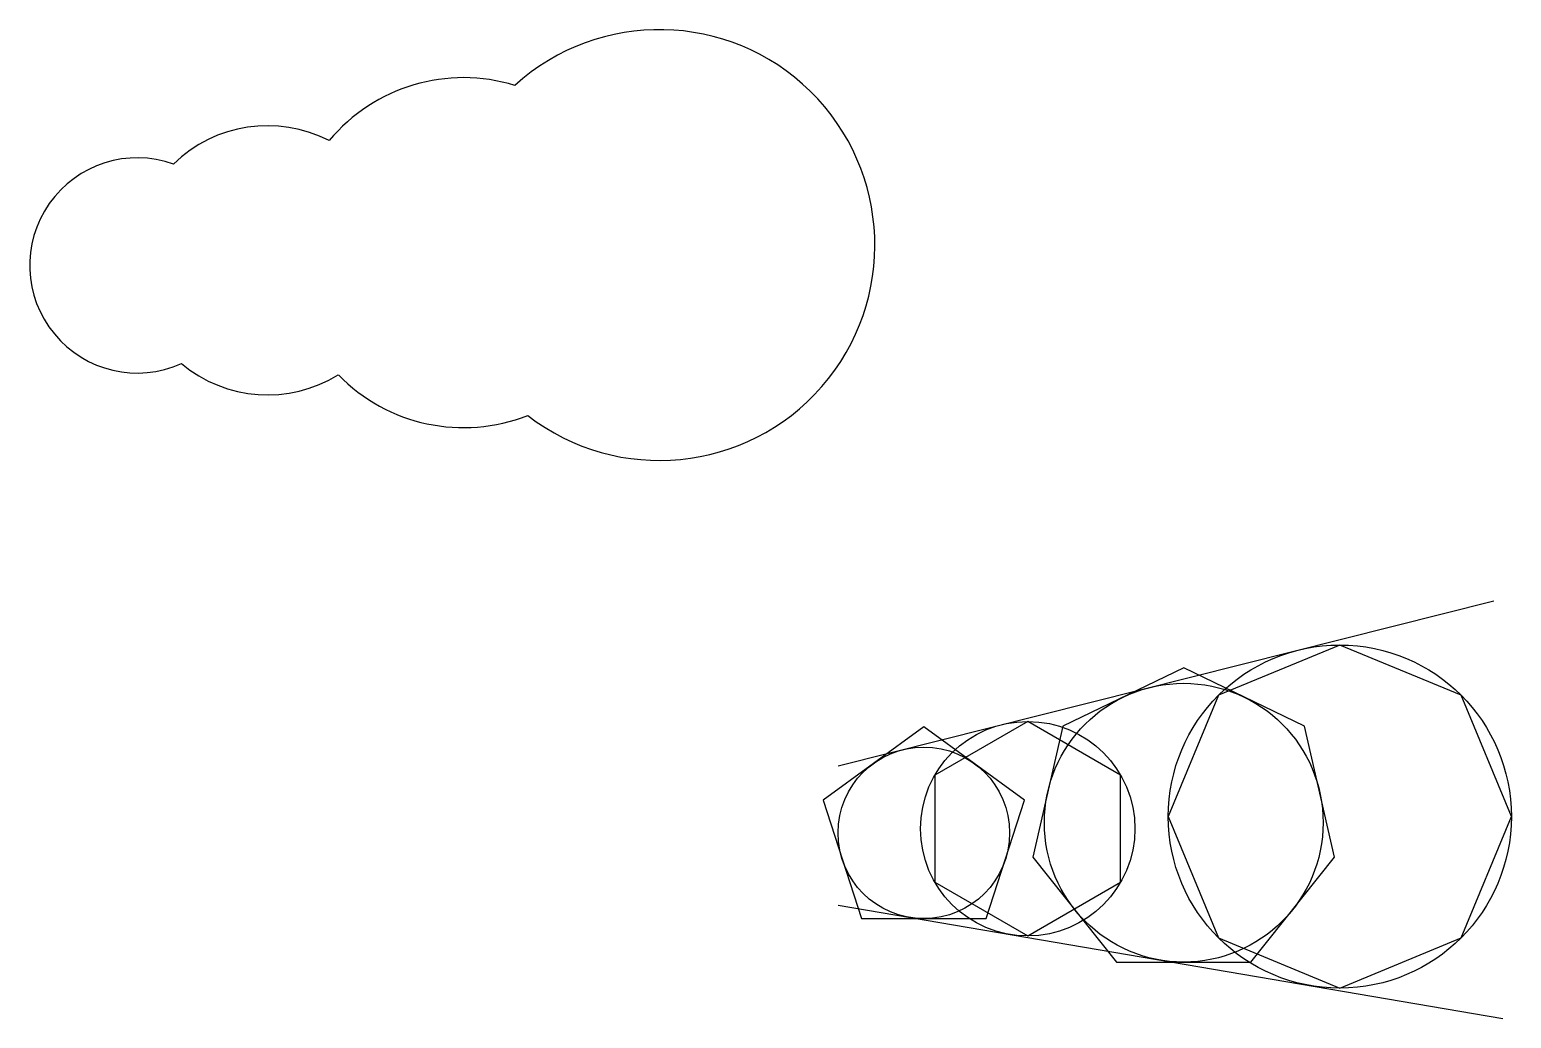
# Model space of a CAD drawing. Header units: inches. Extents: x 158 to 296, y 81 to 174.
import ezdxf

# ---------------------------------------------------------------- set-up
doc = ezdxf.new("R2010")
doc.units = ezdxf.units.IN
doc.header["$MEASUREMENT"] = 0

msp = doc.modelspace()

# ---------------------------------------------------------------- linework, layer by layer
for p, q in [((233, 105), (294.18, 120.38)), ((233, 92), (295.02, 81.45))]:
    msp.add_line(p, q)
for points in [[(279.8, 116.27), (268.49, 111.58), (263.8, 100.27), (268.49, 88.95), (279.8, 84.27), (291.12, 88.95), (295.8, 100.27), (291.12, 111.58)], [(265.24, 114.13), (253.96, 108.7), (251.18, 96.49), (258.98, 86.7), (271.5, 86.7), (279.31, 96.49), (276.52, 108.7)], [(241, 108.64), (231.6, 101.81), (235.19, 90.75), (246.81, 90.75), (250.4, 101.81)], [(259.35, 104.14), (250.69, 109.14), (242.03, 104.14), (242.03, 94.14), (250.69, 89.14), (259.35, 94.14)]]:
    msp.add_lwpolyline(points, close=True)
for centre, radius in [((279.8, 100.27), 16), ((265.24, 99.7), 13), ((250.69, 99.14), 10), ((241, 98.75), 8)]:
    msp.add_circle(centre, radius)
for centre, radius, start, end in [((216.34, 153.57), 20.09, 232.2964, 132.1623), ((198.07, 152.86), 16.32, 72.9202, 140.1742), ((179.79, 152.15), 12.55, 62.781, 134.348), ((167.64, 151.67), 10.04, 70.3101, 294.1972), ((179.79, 152.15), 12.55, 230.1593, 301.6777), ((198.07, 152.86), 16.32, 224.2845, 291.5385)]:
    msp.add_arc(centre, radius, start, end)

doc.saveas('drawing.dxf')
